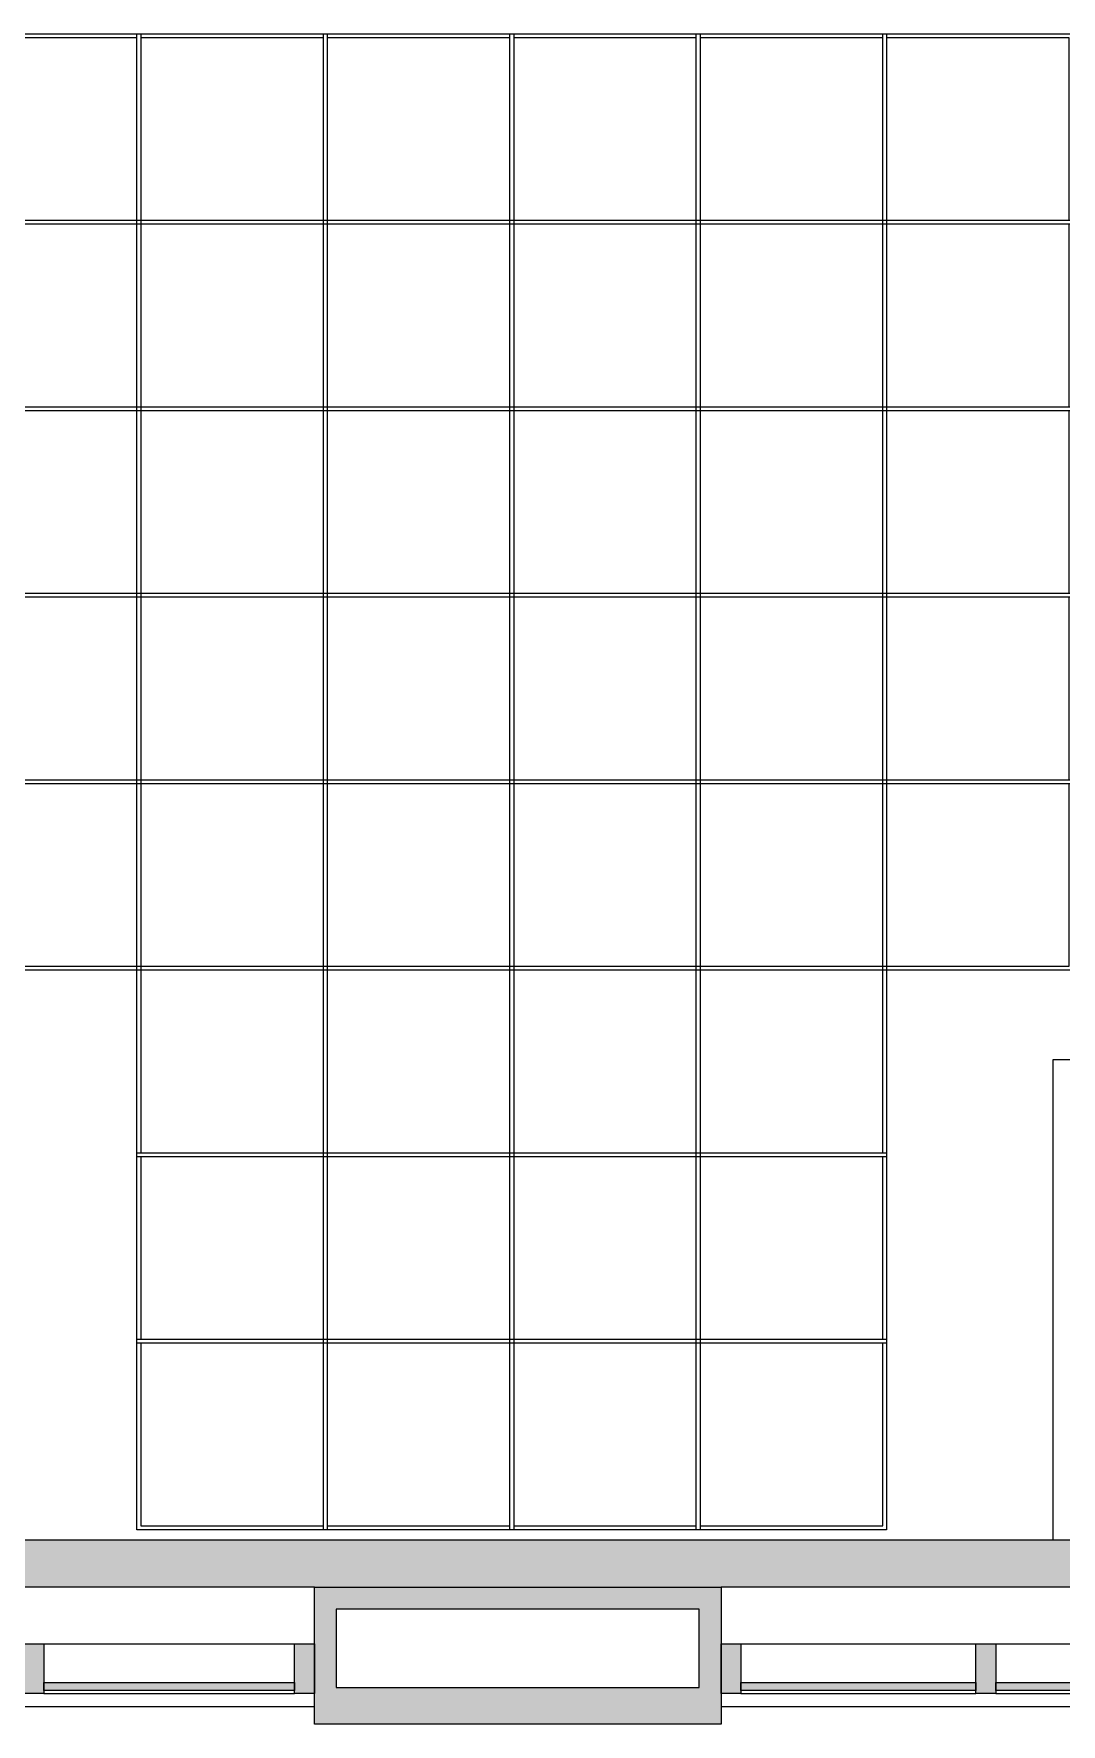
# Model space of a CAD drawing. Header units: inches. Extents: x 45807 to 46964, y -37659 to -36666.
# Drawn here: x 46128.4 to 46257.9, y -37658.8 to -37445.8 of the extents above; entities that cross this region are included whole.
import ezdxf

# ---------------------------------------------------------------- set-up
doc = ezdxf.new("R2010")
doc.units = ezdxf.units.IN
doc.header["$MEASUREMENT"] = 0
for name, color, linetype, lineweight in [('A-CLNG', 13, 'Continuous', 13), ('A-CLNG-PATT', 13, 'Continuous', 13), ('A-GENM', 13, 'Continuous', 9), ('A-GLAZ-CURT', 52, 'Continuous', 13), ('A-GLAZ-CWMG', 51, 'Continuous', 13), ('A-WALL', 113, 'Continuous', 13), ('A-WALL-PATT', 111, 'Continuous', 13), ('I-WALL', 2, 'Continuous', 13)]:
    doc.layers.add(name, color=color, linetype=linetype, lineweight=lineweight)

# ---------------------------------------------------------------- blocks, each defined once
blk = doc.blocks.new('Rectangular Mullion - 2_5_ x 5_ rectangular 2-4798530-FIRST FLOOR RCP')
at = {"layer": 'A-GLAZ-CWMG', "lineweight": 9}
blk.add_hatch(color=7, dxfattribs=at).paths.add_polyline_path([(0, 2.13), (0, -4.12), (-2.5, -4.12), (-2.5, 2.13)], flags=0)
at = {"layer": 'A-GLAZ-CWMG', "color": 8, "lineweight": 20}
for p, q in [((0, 2.13), (-2.5, 2.13)), ((-2.5, 2.13), (-2.5, -4.12)), ((0, -4.12), (0, 2.13)), ((-2.5, -4.12), (0, -4.12))]:
    blk.add_line(p, q, dxfattribs=at)
blk = doc.blocks.new('Rectangular Mullion - 2_5_ x 5_ rectangular 2-4799325-FIRST FLOOR RCP')
at = {"layer": 'A-GLAZ-CWMG', "lineweight": 9}
for p, q in [((46009.68, -37648.72), (46041.31, -37648.72)), ((46009.68, -37654.97), (46041.31, -37654.97))]:
    blk.add_line(p, q, dxfattribs=at)
blk = doc.blocks.new('System Panel - Glazed-4799329-FIRST FLOOR RCP')
at = {"layer": 'A-GLAZ-CURT', "lineweight": 9}
blk.add_hatch(color=7, dxfattribs=at).paths.add_polyline_path([(14.81, -1.75), (14.81, -0.75), (-14.81, -0.75), (-14.81, -1.75), (14.38, -1.75)], flags=0)
at = {"layer": 'A-GLAZ-CURT', "color": 8, "lineweight": 20}
for p, q in [((-14.81, -1.75), (-14.81, -0.75)), ((-14.81, -0.75), (14.81, -0.75)), ((14.81, -1.75), (-14.81, -1.75)), ((14.81, -0.75), (14.81, -1.75))]:
    blk.add_line(p, q, dxfattribs=at)
blk = doc.blocks.new('Rectangular Mullion - 2_5_ x 5_ rectangular 2-4798535-FIRST FLOOR RCP')
at = {"layer": 'A-GLAZ-CWMG', "lineweight": 9}
blk.add_hatch(color=7, dxfattribs=at).paths.add_polyline_path([(-2.5, 2.13), (-2.5, -4.12), (0, -4.12), (0, 2.13)], flags=0)
at = {"layer": 'A-GLAZ-CWMG', "color": 8, "lineweight": 20}
for p, q in [((-2.5, 2.13), (0, 2.13)), ((-2.5, -4.12), (-2.5, 2.13)), ((0, 2.13), (0, -4.12)), ((0, -4.12), (-2.5, -4.12))]:
    blk.add_line(p, q, dxfattribs=at)
blk = doc.blocks.new('System Panel - Glazed-4799330-FIRST FLOOR RCP')
at = {"layer": 'A-GLAZ-CURT', "lineweight": 9}
blk.add_hatch(color=7, dxfattribs=at).paths.add_polyline_path([(-15.81, -1.75), (15.81, -1.75), (15.81, -0.75), (-15.81, -0.75)], flags=0)
at = {"layer": 'A-GLAZ-CURT', "color": 8, "lineweight": 20}
for p, q in [((-15.81, -1.75), (-15.81, -0.75)), ((-15.81, -0.75), (15.81, -0.75)), ((15.81, -1.75), (-15.81, -1.75)), ((15.81, -0.75), (15.81, -1.75))]:
    blk.add_line(p, q, dxfattribs=at)
blk = doc.blocks.new('Rectangular Mullion - 2_5_ x 5_ rectangular 2-4799327-FIRST FLOOR RCP')
at = {"layer": 'A-GLAZ-CWMG', "lineweight": 9}
for p, q in [((45977.56, -37648.72), (46007.18, -37648.72)), ((45977.56, -37654.97), (46007.18, -37654.97))]:
    blk.add_line(p, q, dxfattribs=at)
blk = doc.blocks.new('Rectangular Mullion - 2_5_ x 5_ rectangular 2-4799328-FIRST FLOOR RCP')
at = {"layer": 'A-GLAZ-CWMG', "lineweight": 9}
blk.add_hatch(color=7, dxfattribs=at).paths.add_polyline_path([(0.25, 2.13), (0.25, -4.12), (-2.25, -4.12), (-2.25, 2.13)], flags=0)
at = {"layer": 'A-GLAZ-CWMG', "color": 8, "lineweight": 20}
for p, q in [((0.25, 2.13), (-2.25, 2.13)), ((-2.25, 2.13), (-2.25, -4.12)), ((0.25, -4.12), (0.25, 2.13)), ((-2.25, -4.12), (0.25, -4.12))]:
    blk.add_line(p, q, dxfattribs=at)
blk = doc.blocks.new('ceiling grid1286 - ceiling grid-5456756-FIRST FLOOR RCP')
at = {"layer": 'A-GENM'}
for p, q in [((46188.43, -37469.85), (46188.43, -37445.85)), ((46188.43, -37445.85), (46212.43, -37445.85)), ((46211.93, -37446.35), (46188.93, -37446.35)), ((46188.93, -37446.35), (46188.93, -37469.35)), ((46211.93, -37469.35), (46211.93, -37446.35)), ((46212.43, -37445.85), (46212.43, -37469.85)), ((46212.43, -37469.85), (46188.43, -37469.85)), ((46188.93, -37469.35), (46211.93, -37469.35))]:
    blk.add_line(p, q, dxfattribs=at)
blk = doc.blocks.new('ceiling grid1287 - ceiling grid-5456776-FIRST FLOOR RCP')
at = {"layer": 'A-GENM'}
for p, q in [((46211.93, -37469.85), (46211.93, -37445.85)), ((46211.93, -37445.85), (46235.93, -37445.85)), ((46235.43, -37446.35), (46212.43, -37446.35)), ((46212.43, -37446.35), (46212.43, -37469.35)), ((46235.43, -37469.35), (46235.43, -37446.35)), ((46235.93, -37445.85), (46235.93, -37469.85)), ((46235.93, -37469.85), (46211.93, -37469.85)), ((46212.43, -37469.35), (46235.43, -37469.35))]:
    blk.add_line(p, q, dxfattribs=at)
blk = doc.blocks.new('ceiling grid1288 - ceiling grid-5456796-FIRST FLOOR RCP')
at = {"layer": 'A-GENM'}
for p, q in [((46188.43, -37493.35), (46188.43, -37469.35)), ((46188.43, -37469.35), (46212.43, -37469.35)), ((46211.93, -37469.85), (46188.93, -37469.85)), ((46188.93, -37469.85), (46188.93, -37492.85)), ((46211.93, -37492.85), (46211.93, -37469.85)), ((46212.43, -37469.35), (46212.43, -37493.35)), ((46212.43, -37493.35), (46188.43, -37493.35)), ((46188.93, -37492.85), (46211.93, -37492.85))]:
    blk.add_line(p, q, dxfattribs=at)
blk = doc.blocks.new('ceiling grid1289 - ceiling grid-5456816-FIRST FLOOR RCP')
at = {"layer": 'A-GENM'}
for p, q in [((46211.93, -37493.35), (46211.93, -37469.35)), ((46211.93, -37469.35), (46235.93, -37469.35)), ((46235.43, -37469.85), (46212.43, -37469.85)), ((46212.43, -37469.85), (46212.43, -37492.85)), ((46235.43, -37492.85), (46235.43, -37469.85)), ((46235.93, -37469.35), (46235.93, -37493.35)), ((46235.93, -37493.35), (46211.93, -37493.35)), ((46212.43, -37492.85), (46235.43, -37492.85))]:
    blk.add_line(p, q, dxfattribs=at)
blk = doc.blocks.new('ceiling grid1290 - ceiling grid-5456836-FIRST FLOOR RCP')
at = {"layer": 'A-GENM'}
for p, q in [((46188.43, -37516.85), (46188.43, -37492.85)), ((46188.43, -37492.85), (46212.43, -37492.85)), ((46211.93, -37493.35), (46188.93, -37493.35)), ((46188.93, -37493.35), (46188.93, -37516.35)), ((46211.93, -37516.35), (46211.93, -37493.35)), ((46212.43, -37492.85), (46212.43, -37516.85)), ((46212.43, -37516.85), (46188.43, -37516.85)), ((46188.93, -37516.35), (46211.93, -37516.35))]:
    blk.add_line(p, q, dxfattribs=at)
blk = doc.blocks.new('ceiling grid1291 - ceiling grid-5456856-FIRST FLOOR RCP')
at = {"layer": 'A-GENM'}
for p, q in [((46211.93, -37516.85), (46211.93, -37492.85)), ((46211.93, -37492.85), (46235.93, -37492.85)), ((46235.43, -37493.35), (46212.43, -37493.35)), ((46212.43, -37493.35), (46212.43, -37516.35)), ((46235.43, -37516.35), (46235.43, -37493.35)), ((46235.93, -37492.85), (46235.93, -37516.85)), ((46235.93, -37516.85), (46211.93, -37516.85)), ((46212.43, -37516.35), (46235.43, -37516.35))]:
    blk.add_line(p, q, dxfattribs=at)
blk = doc.blocks.new('ceiling grid1292 - ceiling grid-5456876-FIRST FLOOR RCP')
at = {"layer": 'A-GENM'}
for p, q in [((46188.43, -37540.35), (46188.43, -37516.35)), ((46188.43, -37516.35), (46212.43, -37516.35)), ((46211.93, -37516.85), (46188.93, -37516.85)), ((46188.93, -37516.85), (46188.93, -37539.85)), ((46211.93, -37539.85), (46211.93, -37516.85)), ((46212.43, -37516.35), (46212.43, -37540.35)), ((46212.43, -37540.35), (46188.43, -37540.35)), ((46188.93, -37539.85), (46211.93, -37539.85))]:
    blk.add_line(p, q, dxfattribs=at)
blk = doc.blocks.new('ceiling grid1293 - ceiling grid-5456896-FIRST FLOOR RCP')
at = {"layer": 'A-GENM'}
for p, q in [((46211.93, -37540.35), (46211.93, -37516.35)), ((46211.93, -37516.35), (46235.93, -37516.35)), ((46235.43, -37516.85), (46212.43, -37516.85)), ((46212.43, -37516.85), (46212.43, -37539.85)), ((46235.43, -37539.85), (46235.43, -37516.85)), ((46235.93, -37516.35), (46235.93, -37540.35)), ((46235.93, -37540.35), (46211.93, -37540.35)), ((46212.43, -37539.85), (46235.43, -37539.85))]:
    blk.add_line(p, q, dxfattribs=at)
blk = doc.blocks.new('ceiling grid1294 - ceiling grid-5456916-FIRST FLOOR RCP')
at = {"layer": 'A-GENM'}
for p, q in [((46188.43, -37563.85), (46188.43, -37539.85)), ((46188.43, -37539.85), (46212.43, -37539.85)), ((46211.93, -37540.35), (46188.93, -37540.35)), ((46188.93, -37540.35), (46188.93, -37563.35)), ((46211.93, -37563.35), (46211.93, -37540.35)), ((46212.43, -37539.85), (46212.43, -37563.85)), ((46212.43, -37563.85), (46188.43, -37563.85)), ((46188.93, -37563.35), (46211.93, -37563.35))]:
    blk.add_line(p, q, dxfattribs=at)
blk = doc.blocks.new('ceiling grid1295 - ceiling grid-5456936-FIRST FLOOR RCP')
at = {"layer": 'A-GENM'}
for p, q in [((46211.93, -37563.85), (46211.93, -37539.85)), ((46211.93, -37539.85), (46235.93, -37539.85)), ((46235.43, -37540.35), (46212.43, -37540.35)), ((46212.43, -37540.35), (46212.43, -37563.35)), ((46235.43, -37563.35), (46235.43, -37540.35)), ((46235.93, -37539.85), (46235.93, -37563.85)), ((46235.93, -37563.85), (46211.93, -37563.85)), ((46212.43, -37563.35), (46235.43, -37563.35))]:
    blk.add_line(p, q, dxfattribs=at)
blk = doc.blocks.new('ceiling grid1296 - ceiling grid-5456956-FIRST FLOOR RCP')
at = {"layer": 'A-GENM'}
for p, q in [((46117.93, -37469.85), (46117.93, -37445.85)), ((46117.93, -37445.85), (46141.93, -37445.85)), ((46141.43, -37446.35), (46118.43, -37446.35)), ((46118.43, -37446.35), (46118.43, -37469.35)), ((46141.43, -37469.35), (46141.43, -37446.35)), ((46141.93, -37445.85), (46141.93, -37469.85)), ((46141.93, -37469.85), (46117.93, -37469.85)), ((46118.43, -37469.35), (46141.43, -37469.35))]:
    blk.add_line(p, q, dxfattribs=at)
blk = doc.blocks.new('ceiling grid1297 - ceiling grid-5456976-FIRST FLOOR RCP')
at = {"layer": 'A-GENM'}
for p, q in [((46141.43, -37469.85), (46141.43, -37445.85)), ((46141.43, -37445.85), (46165.43, -37445.85)), ((46164.93, -37446.35), (46141.93, -37446.35)), ((46141.93, -37446.35), (46141.93, -37469.35)), ((46164.93, -37469.35), (46164.93, -37446.35)), ((46165.43, -37445.85), (46165.43, -37469.85)), ((46165.43, -37469.85), (46141.43, -37469.85)), ((46141.93, -37469.35), (46164.93, -37469.35))]:
    blk.add_line(p, q, dxfattribs=at)
blk = doc.blocks.new('ceiling grid1298 - ceiling grid-5456996-FIRST FLOOR RCP')
at = {"layer": 'A-GENM'}
for p, q in [((46164.93, -37469.85), (46164.93, -37445.85)), ((46164.93, -37445.85), (46188.93, -37445.85)), ((46188.43, -37446.35), (46165.43, -37446.35)), ((46165.43, -37446.35), (46165.43, -37469.35)), ((46188.43, -37469.35), (46188.43, -37446.35)), ((46188.93, -37445.85), (46188.93, -37469.85)), ((46188.93, -37469.85), (46164.93, -37469.85)), ((46165.43, -37469.35), (46188.43, -37469.35))]:
    blk.add_line(p, q, dxfattribs=at)
blk = doc.blocks.new('ceiling grid1299 - ceiling grid-5457016-FIRST FLOOR RCP')
at = {"layer": 'A-GENM'}
for p, q in [((46117.93, -37516.85), (46117.93, -37492.85)), ((46117.93, -37492.85), (46141.93, -37492.85)), ((46141.43, -37493.35), (46118.43, -37493.35)), ((46118.43, -37493.35), (46118.43, -37516.35)), ((46141.43, -37516.35), (46141.43, -37493.35)), ((46141.93, -37492.85), (46141.93, -37516.85)), ((46141.93, -37516.85), (46117.93, -37516.85)), ((46118.43, -37516.35), (46141.43, -37516.35))]:
    blk.add_line(p, q, dxfattribs=at)
blk = doc.blocks.new('ceiling grid1300 - ceiling grid-5457036-FIRST FLOOR RCP')
at = {"layer": 'A-GENM'}
for p, q in [((46141.43, -37516.85), (46141.43, -37492.85)), ((46141.43, -37492.85), (46165.43, -37492.85)), ((46164.93, -37493.35), (46141.93, -37493.35)), ((46141.93, -37493.35), (46141.93, -37516.35)), ((46164.93, -37516.35), (46164.93, -37493.35)), ((46165.43, -37492.85), (46165.43, -37516.85)), ((46165.43, -37516.85), (46141.43, -37516.85)), ((46141.93, -37516.35), (46164.93, -37516.35))]:
    blk.add_line(p, q, dxfattribs=at)
blk = doc.blocks.new('ceiling grid1301 - ceiling grid-5457056-FIRST FLOOR RCP')
at = {"layer": 'A-GENM'}
for p, q in [((46164.93, -37516.85), (46164.93, -37492.85)), ((46164.93, -37492.85), (46188.93, -37492.85)), ((46188.43, -37493.35), (46165.43, -37493.35)), ((46165.43, -37493.35), (46165.43, -37516.35)), ((46188.43, -37516.35), (46188.43, -37493.35)), ((46188.93, -37492.85), (46188.93, -37516.85)), ((46188.93, -37516.85), (46164.93, -37516.85)), ((46165.43, -37516.35), (46188.43, -37516.35))]:
    blk.add_line(p, q, dxfattribs=at)
blk = doc.blocks.new('ceiling grid1302 - ceiling grid-5457076-FIRST FLOOR RCP')
at = {"layer": 'A-GENM'}
for p, q in [((46117.93, -37493.35), (46117.93, -37469.35)), ((46117.93, -37469.35), (46141.93, -37469.35)), ((46141.43, -37469.85), (46118.43, -37469.85)), ((46118.43, -37469.85), (46118.43, -37492.85)), ((46141.43, -37492.85), (46141.43, -37469.85)), ((46141.93, -37469.35), (46141.93, -37493.35)), ((46141.93, -37493.35), (46117.93, -37493.35)), ((46118.43, -37492.85), (46141.43, -37492.85))]:
    blk.add_line(p, q, dxfattribs=at)
blk = doc.blocks.new('ceiling grid1303 - ceiling grid-5457096-FIRST FLOOR RCP')
at = {"layer": 'A-GENM'}
for p, q in [((46141.43, -37493.35), (46141.43, -37469.35)), ((46141.43, -37469.35), (46165.43, -37469.35)), ((46164.93, -37469.85), (46141.93, -37469.85)), ((46141.93, -37469.85), (46141.93, -37492.85)), ((46164.93, -37492.85), (46164.93, -37469.85)), ((46165.43, -37469.35), (46165.43, -37493.35)), ((46165.43, -37493.35), (46141.43, -37493.35)), ((46141.93, -37492.85), (46164.93, -37492.85))]:
    blk.add_line(p, q, dxfattribs=at)
blk = doc.blocks.new('ceiling grid1305 - ceiling grid-5457136-FIRST FLOOR RCP')
at = {"layer": 'A-GENM'}
for p, q in [((46117.93, -37563.85), (46117.93, -37539.85)), ((46117.93, -37539.85), (46141.93, -37539.85)), ((46141.43, -37540.35), (46118.43, -37540.35)), ((46118.43, -37540.35), (46118.43, -37563.35)), ((46141.43, -37563.35), (46141.43, -37540.35)), ((46141.93, -37539.85), (46141.93, -37563.85)), ((46141.93, -37563.85), (46117.93, -37563.85)), ((46118.43, -37563.35), (46141.43, -37563.35))]:
    blk.add_line(p, q, dxfattribs=at)
blk = doc.blocks.new('ceiling grid1306 - ceiling grid-5457156-FIRST FLOOR RCP')
at = {"layer": 'A-GENM'}
for p, q in [((46141.43, -37563.85), (46141.43, -37539.85)), ((46141.43, -37539.85), (46165.43, -37539.85)), ((46164.93, -37540.35), (46141.93, -37540.35)), ((46141.93, -37540.35), (46141.93, -37563.35)), ((46164.93, -37563.35), (46164.93, -37540.35)), ((46165.43, -37539.85), (46165.43, -37563.85)), ((46165.43, -37563.85), (46141.43, -37563.85)), ((46141.93, -37563.35), (46164.93, -37563.35))]:
    blk.add_line(p, q, dxfattribs=at)
blk = doc.blocks.new('ceiling grid1307 - ceiling grid-5457176-FIRST FLOOR RCP')
at = {"layer": 'A-GENM'}
for p, q in [((46164.93, -37563.85), (46164.93, -37539.85)), ((46164.93, -37539.85), (46188.93, -37539.85)), ((46188.43, -37540.35), (46165.43, -37540.35)), ((46165.43, -37540.35), (46165.43, -37563.35)), ((46188.43, -37563.35), (46188.43, -37540.35)), ((46188.93, -37539.85), (46188.93, -37563.85)), ((46188.93, -37563.85), (46164.93, -37563.85)), ((46165.43, -37563.35), (46188.43, -37563.35))]:
    blk.add_line(p, q, dxfattribs=at)
blk = doc.blocks.new('ceiling grid1308 - ceiling grid-5457196-FIRST FLOOR RCP')
at = {"layer": 'A-GENM'}
for p, q in [((46117.93, -37540.35), (46117.93, -37516.35)), ((46117.93, -37516.35), (46141.93, -37516.35)), ((46141.43, -37516.85), (46118.43, -37516.85)), ((46118.43, -37516.85), (46118.43, -37539.85)), ((46141.43, -37539.85), (46141.43, -37516.85)), ((46141.93, -37516.35), (46141.93, -37540.35)), ((46141.93, -37540.35), (46117.93, -37540.35)), ((46118.43, -37539.85), (46141.43, -37539.85))]:
    blk.add_line(p, q, dxfattribs=at)
blk = doc.blocks.new('ceiling grid1309 - ceiling grid-5457216-FIRST FLOOR RCP')
at = {"layer": 'A-GENM'}
for p, q in [((46141.43, -37540.35), (46141.43, -37516.35)), ((46141.43, -37516.35), (46165.43, -37516.35)), ((46164.93, -37516.85), (46141.93, -37516.85)), ((46141.93, -37516.85), (46141.93, -37539.85)), ((46164.93, -37539.85), (46164.93, -37516.85)), ((46165.43, -37516.35), (46165.43, -37540.35)), ((46165.43, -37540.35), (46141.43, -37540.35)), ((46141.93, -37539.85), (46164.93, -37539.85))]:
    blk.add_line(p, q, dxfattribs=at)
blk = doc.blocks.new('ceiling grid1311 - ceiling grid-5457256-FIRST FLOOR RCP')
at = {"layer": 'A-GENM'}
for p, q in [((46235.43, -37469.85), (46235.43, -37445.85)), ((46235.43, -37445.85), (46259.43, -37445.85)), ((46258.93, -37446.35), (46235.93, -37446.35)), ((46235.93, -37446.35), (46235.93, -37469.35)), ((46258.93, -37469.35), (46258.93, -37446.35)), ((46259.43, -37445.85), (46259.43, -37469.85)), ((46259.43, -37469.85), (46235.43, -37469.85)), ((46235.93, -37469.35), (46258.93, -37469.35))]:
    blk.add_line(p, q, dxfattribs=at)
blk = doc.blocks.new('ceiling grid1312 - ceiling grid-5457276-FIRST FLOOR RCP')
at = {"layer": 'A-GENM'}
for p, q in [((46235.43, -37493.35), (46235.43, -37469.35)), ((46235.43, -37469.35), (46259.43, -37469.35)), ((46258.93, -37469.85), (46235.93, -37469.85)), ((46235.93, -37469.85), (46235.93, -37492.85)), ((46258.93, -37492.85), (46258.93, -37469.85)), ((46259.43, -37469.35), (46259.43, -37493.35)), ((46259.43, -37493.35), (46235.43, -37493.35)), ((46235.93, -37492.85), (46258.93, -37492.85))]:
    blk.add_line(p, q, dxfattribs=at)
blk = doc.blocks.new('ceiling grid1313 - ceiling grid-5457296-FIRST FLOOR RCP')
at = {"layer": 'A-GENM'}
for p, q in [((46235.43, -37516.85), (46235.43, -37492.85)), ((46235.43, -37492.85), (46259.43, -37492.85)), ((46258.93, -37493.35), (46235.93, -37493.35)), ((46235.93, -37493.35), (46235.93, -37516.35)), ((46258.93, -37516.35), (46258.93, -37493.35)), ((46259.43, -37492.85), (46259.43, -37516.85)), ((46259.43, -37516.85), (46235.43, -37516.85)), ((46235.93, -37516.35), (46258.93, -37516.35))]:
    blk.add_line(p, q, dxfattribs=at)
blk = doc.blocks.new('ceiling grid1314 - ceiling grid-5457316-FIRST FLOOR RCP')
at = {"layer": 'A-GENM'}
for p, q in [((46235.43, -37540.35), (46235.43, -37516.35)), ((46235.43, -37516.35), (46259.43, -37516.35)), ((46258.93, -37516.85), (46235.93, -37516.85)), ((46235.93, -37516.85), (46235.93, -37539.85)), ((46258.93, -37539.85), (46258.93, -37516.85)), ((46259.43, -37516.35), (46259.43, -37540.35)), ((46259.43, -37540.35), (46235.43, -37540.35)), ((46235.93, -37539.85), (46258.93, -37539.85))]:
    blk.add_line(p, q, dxfattribs=at)
blk = doc.blocks.new('ceiling grid1315 - ceiling grid-5457336-FIRST FLOOR RCP')
at = {"layer": 'A-GENM'}
for p, q in [((46235.43, -37563.85), (46235.43, -37539.85)), ((46235.43, -37539.85), (46259.43, -37539.85)), ((46258.93, -37540.35), (46235.93, -37540.35)), ((46235.93, -37540.35), (46235.93, -37563.35)), ((46258.93, -37563.35), (46258.93, -37540.35)), ((46259.43, -37539.85), (46259.43, -37563.85)), ((46259.43, -37563.85), (46235.43, -37563.85)), ((46235.93, -37563.35), (46258.93, -37563.35))]:
    blk.add_line(p, q, dxfattribs=at)
blk = doc.blocks.new('ceiling grid1316 - ceiling grid-5457356-FIRST FLOOR RCP')
at = {"layer": 'A-GENM'}
for p, q in [((46188.43, -37587.35), (46188.43, -37563.35)), ((46188.43, -37563.35), (46212.43, -37563.35)), ((46211.93, -37563.85), (46188.93, -37563.85)), ((46188.93, -37563.85), (46188.93, -37586.85)), ((46211.93, -37586.85), (46211.93, -37563.85)), ((46212.43, -37563.35), (46212.43, -37587.35)), ((46212.43, -37587.35), (46188.43, -37587.35)), ((46188.93, -37586.85), (46211.93, -37586.85))]:
    blk.add_line(p, q, dxfattribs=at)
blk = doc.blocks.new('ceiling grid1317 - ceiling grid-5457376-FIRST FLOOR RCP')
at = {"layer": 'A-GENM'}
for p, q in [((46211.93, -37587.35), (46211.93, -37563.35)), ((46211.93, -37563.35), (46235.93, -37563.35)), ((46235.43, -37563.85), (46212.43, -37563.85)), ((46212.43, -37563.85), (46212.43, -37586.85)), ((46235.43, -37586.85), (46235.43, -37563.85)), ((46235.93, -37563.35), (46235.93, -37587.35)), ((46235.93, -37587.35), (46211.93, -37587.35)), ((46212.43, -37586.85), (46235.43, -37586.85))]:
    blk.add_line(p, q, dxfattribs=at)
blk = doc.blocks.new('ceiling grid1318 - ceiling grid-5457396-FIRST FLOOR RCP')
at = {"layer": 'A-GENM'}
for p, q in [((46188.43, -37610.85), (46188.43, -37586.85)), ((46188.43, -37586.85), (46212.43, -37586.85)), ((46211.93, -37587.35), (46188.93, -37587.35)), ((46188.93, -37587.35), (46188.93, -37610.35)), ((46211.93, -37610.35), (46211.93, -37587.35)), ((46212.43, -37586.85), (46212.43, -37610.85)), ((46212.43, -37610.85), (46188.43, -37610.85)), ((46188.93, -37610.35), (46211.93, -37610.35))]:
    blk.add_line(p, q, dxfattribs=at)
blk = doc.blocks.new('ceiling grid1319 - ceiling grid-5457416-FIRST FLOOR RCP')
at = {"layer": 'A-GENM'}
for p, q in [((46211.93, -37610.85), (46211.93, -37586.85)), ((46211.93, -37586.85), (46235.93, -37586.85)), ((46235.43, -37587.35), (46212.43, -37587.35)), ((46212.43, -37587.35), (46212.43, -37610.35)), ((46235.43, -37610.35), (46235.43, -37587.35)), ((46235.93, -37586.85), (46235.93, -37610.85)), ((46235.93, -37610.85), (46211.93, -37610.85)), ((46212.43, -37610.35), (46235.43, -37610.35))]:
    blk.add_line(p, q, dxfattribs=at)
blk = doc.blocks.new('ceiling grid1321 - ceiling grid-5457456-FIRST FLOOR RCP')
at = {"layer": 'A-GENM'}
for p, q in [((46141.43, -37610.85), (46141.43, -37586.85)), ((46141.43, -37586.85), (46165.43, -37586.85)), ((46164.93, -37587.35), (46141.93, -37587.35)), ((46141.93, -37587.35), (46141.93, -37610.35)), ((46164.93, -37610.35), (46164.93, -37587.35)), ((46165.43, -37586.85), (46165.43, -37610.85)), ((46165.43, -37610.85), (46141.43, -37610.85)), ((46141.93, -37610.35), (46164.93, -37610.35))]:
    blk.add_line(p, q, dxfattribs=at)
blk = doc.blocks.new('ceiling grid1322 - ceiling grid-5457476-FIRST FLOOR RCP')
at = {"layer": 'A-GENM'}
for p, q in [((46164.93, -37610.85), (46164.93, -37586.85)), ((46164.93, -37586.85), (46188.93, -37586.85)), ((46188.43, -37587.35), (46165.43, -37587.35)), ((46165.43, -37587.35), (46165.43, -37610.35)), ((46188.43, -37610.35), (46188.43, -37587.35)), ((46188.93, -37586.85), (46188.93, -37610.85)), ((46188.93, -37610.85), (46164.93, -37610.85)), ((46165.43, -37610.35), (46188.43, -37610.35))]:
    blk.add_line(p, q, dxfattribs=at)
blk = doc.blocks.new('ceiling grid1324 - ceiling grid-5457516-FIRST FLOOR RCP')
at = {"layer": 'A-GENM'}
for p, q in [((46141.43, -37587.35), (46141.43, -37563.35)), ((46141.43, -37563.35), (46165.43, -37563.35)), ((46164.93, -37563.85), (46141.93, -37563.85)), ((46141.93, -37563.85), (46141.93, -37586.85)), ((46164.93, -37586.85), (46164.93, -37563.85)), ((46165.43, -37563.35), (46165.43, -37587.35)), ((46165.43, -37587.35), (46141.43, -37587.35)), ((46141.93, -37586.85), (46164.93, -37586.85))]:
    blk.add_line(p, q, dxfattribs=at)
blk = doc.blocks.new('ceiling grid1326 - ceiling grid-5457556-FIRST FLOOR RCP')
at = {"layer": 'A-GENM'}
for p, q in [((46188.43, -37634.35), (46188.43, -37610.35)), ((46188.43, -37610.35), (46212.43, -37610.35)), ((46211.93, -37610.85), (46188.93, -37610.85)), ((46188.93, -37610.85), (46188.93, -37633.85)), ((46211.93, -37633.85), (46211.93, -37610.85)), ((46212.43, -37610.35), (46212.43, -37634.35)), ((46212.43, -37634.35), (46188.43, -37634.35)), ((46188.93, -37633.85), (46211.93, -37633.85))]:
    blk.add_line(p, q, dxfattribs=at)
blk = doc.blocks.new('ceiling grid1327 - ceiling grid-5457576-FIRST FLOOR RCP')
at = {"layer": 'A-GENM'}
for p, q in [((46211.93, -37634.35), (46211.93, -37610.35)), ((46211.93, -37610.35), (46235.93, -37610.35)), ((46235.43, -37610.85), (46212.43, -37610.85)), ((46212.43, -37610.85), (46212.43, -37633.85)), ((46235.43, -37633.85), (46235.43, -37610.85)), ((46235.93, -37610.35), (46235.93, -37634.35)), ((46235.93, -37634.35), (46211.93, -37634.35)), ((46212.43, -37633.85), (46235.43, -37633.85))]:
    blk.add_line(p, q, dxfattribs=at)
blk = doc.blocks.new('ceiling grid1329 - ceiling grid-5457616-FIRST FLOOR RCP')
at = {"layer": 'A-GENM'}
for p, q in [((46141.43, -37634.35), (46141.43, -37610.35)), ((46141.43, -37610.35), (46165.43, -37610.35)), ((46164.93, -37610.85), (46141.93, -37610.85)), ((46141.93, -37610.85), (46141.93, -37633.85)), ((46164.93, -37633.85), (46164.93, -37610.85)), ((46165.43, -37610.35), (46165.43, -37634.35)), ((46165.43, -37634.35), (46141.43, -37634.35)), ((46141.93, -37633.85), (46164.93, -37633.85))]:
    blk.add_line(p, q, dxfattribs=at)
blk = doc.blocks.new('ceiling grid1330 - ceiling grid-5457636-FIRST FLOOR RCP')
at = {"layer": 'A-GENM'}
for p, q in [((46164.93, -37634.35), (46164.93, -37610.35)), ((46164.93, -37610.35), (46188.93, -37610.35)), ((46188.43, -37610.85), (46165.43, -37610.85)), ((46165.43, -37610.85), (46165.43, -37633.85)), ((46188.43, -37633.85), (46188.43, -37610.85)), ((46188.93, -37610.35), (46188.93, -37634.35)), ((46188.93, -37634.35), (46164.93, -37634.35)), ((46165.43, -37633.85), (46188.43, -37633.85))]:
    blk.add_line(p, q, dxfattribs=at)

msp = doc.modelspace()

# ---------------------------------------------------------------- hatches: boundary and pattern name
at = {"layer": 'A-CLNG-PATT'}
h = msp.add_hatch(dxfattribs=at)
h.set_pattern_fill('FP_1', color=256, style=0, pattern_type=2)
h.set_pattern_definition([(0, (0, 0), (15.36, 3.84), [1.267, -10.253, 1.267, -10.253, -61.44]), (0, (0, 0), (15.36, 3.84), [-23.04, 1.267, -21.773, 1.267, -10.253, -26.88]), (0, (0, 0), (15.36, 3.84), [-57.6, 1.267, -6.413, 1.267, -17.933]), (120, (5.76, 1.92), (-11.00553755, 11.3821502), [1.267, -10.253, 1.267, -10.253, -61.44]), (120, (5.76, 1.92), (-11.00553755, 11.3821502), [-23.04, 1.267, -21.773, 1.267, -10.253, -26.88]), (120, (5.76, 1.92), (-11.00553755, 11.3821502), [-57.6, 1.267, -6.413, 1.267, -17.933]), (240, (7.68, 9.6), (-4.35446245, -15.2221502), [1.267, -10.253, 1.267, -10.253, -61.44]), (240, (7.68, 9.6), (-4.35446245, -15.2221502), [-23.04, 1.267, -21.773, 1.267, -10.253, -26.88]), (240, (7.68, 9.6), (-4.35446245, -15.2221502), [-57.6, 1.267, -6.413, 1.267, -17.933])])
h.paths.add_polyline_path([(46528.43, -37641.6), (46533.43, -37641.6), (46533.43, -37635.6), (46527.56, -37635.6), (46527.56, -37641.6)], flags=0)
h.paths.add_polyline_path([(46406.56, -37641.6), (46523.81, -37641.6), (46523.81, -37635.6), (46325.18, -37635.6), (46325.18, -37641.6), (46405.73, -37641.6)], flags=0)
h.paths.add_polyline_path([(45854.43, -37641.6), (46053.81, -37641.6), (46053.81, -37635.6), (45854.43, -37635.6), (45854.43, -37635.87)], flags=0)
h.paths.add_polyline_path([(45849.43, -37641.6), (45850.68, -37641.6), (45850.68, -37635.6), (45845.06, -37635.6), (45845.06, -37641.6), (45847.15, -37641.6)], flags=0)
h.paths.add_polyline_path([(46166.34, -37641.6), (46292.93, -37641.6), (46292.93, -37635.6), (46084.81, -37635.6), (46084.81, -37641.6), (46163.81, -37641.6)], flags=0)
at = {"layer": 'A-WALL-PATT', "lineweight": 9}
for points in [[(46215.06, -37644.35), (46215.06, -37641.6), (46163.81, -37641.6), (46163.81, -37644.35), (46213.68, -37644.35)], [(46166.56, -37654.22), (46166.56, -37644.35), (46163.81, -37644.35), (46163.81, -37654.22), (46166.34, -37654.22)], [(46212.31, -37654.22), (46215.06, -37654.22), (46215.06, -37644.35), (46212.31, -37644.35)], [(46215.06, -37658.85), (46215.06, -37654.22), (46163.81, -37654.22), (46163.81, -37658.85), (46166.34, -37658.85)]]:
    msp.add_hatch(color=7, dxfattribs=at).paths.add_polyline_path(points, flags=0)

# ---------------------------------------------------------------- linework, layer by layer
at = {"layer": 'A-CLNG'}
for p, q in [((46256.93, -37635.6), (46256.93, -37575.1)), ((46256.93, -37575.1), (46361.18, -37575.1)), ((46084.81, -37635.6), (46292.93, -37635.6))]:
    msp.add_line(p, q, dxfattribs=at)
at = {"layer": 'A-WALL', "lineweight": 9}
for p, q in [((46163.81, -37641.6), (46095.06, -37641.6)), ((46283.81, -37641.6), (46215.06, -37641.6)), ((46095.06, -37656.6), (46163.81, -37656.6)), ((46215.06, -37656.6), (46283.81, -37656.6))]:
    msp.add_line(p, q, dxfattribs=at)
at = {"layer": 'A-WALL', "color": 8, "lineweight": 20}
for p, q in [((46163.81, -37658.85), (46163.81, -37654.22)), ((46166.56, -37654.22), (46212.31, -37654.22)), ((46215.06, -37654.22), (46215.06, -37658.85)), ((46215.06, -37658.85), (46163.81, -37658.85))]:
    msp.add_line(p, q, dxfattribs=at)
at = {"layer": 'I-WALL', "color": 8, "lineweight": 20}
for p, q in [((46163.81, -37641.6), (46215.06, -37641.6)), ((46163.81, -37654.22), (46163.81, -37641.6)), ((46215.06, -37641.6), (46215.06, -37654.22)), ((46212.31, -37644.35), (46166.56, -37644.35)), ((46166.56, -37644.35), (46166.56, -37654.22)), ((46212.31, -37654.22), (46212.31, -37644.35))]:
    msp.add_line(p, q, dxfattribs=at)

# ---------------------------------------------------------------- block references
at = {"layer": 'A-GENM'}
for name in ['ceiling grid1296 - ceiling grid-5456956-FIRST FLOOR RCP', 'ceiling grid1297 - ceiling grid-5456976-FIRST FLOOR RCP', 'ceiling grid1298 - ceiling grid-5456996-FIRST FLOOR RCP', 'ceiling grid1286 - ceiling grid-5456756-FIRST FLOOR RCP', 'ceiling grid1287 - ceiling grid-5456776-FIRST FLOOR RCP', 'ceiling grid1311 - ceiling grid-5457256-FIRST FLOOR RCP', 'ceiling grid1302 - ceiling grid-5457076-FIRST FLOOR RCP', 'ceiling grid1303 - ceiling grid-5457096-FIRST FLOOR RCP', 'ceiling grid1288 - ceiling grid-5456796-FIRST FLOOR RCP', 'ceiling grid1289 - ceiling grid-5456816-FIRST FLOOR RCP', 'ceiling grid1312 - ceiling grid-5457276-FIRST FLOOR RCP', 'ceiling grid1299 - ceiling grid-5457016-FIRST FLOOR RCP', 'ceiling grid1300 - ceiling grid-5457036-FIRST FLOOR RCP', 'ceiling grid1301 - ceiling grid-5457056-FIRST FLOOR RCP', 'ceiling grid1290 - ceiling grid-5456836-FIRST FLOOR RCP', 'ceiling grid1291 - ceiling grid-5456856-FIRST FLOOR RCP', 'ceiling grid1313 - ceiling grid-5457296-FIRST FLOOR RCP', 'ceiling grid1308 - ceiling grid-5457196-FIRST FLOOR RCP', 'ceiling grid1309 - ceiling grid-5457216-FIRST FLOOR RCP', 'ceiling grid1292 - ceiling grid-5456876-FIRST FLOOR RCP', 'ceiling grid1293 - ceiling grid-5456896-FIRST FLOOR RCP', 'ceiling grid1314 - ceiling grid-5457316-FIRST FLOOR RCP', 'ceiling grid1305 - ceiling grid-5457136-FIRST FLOOR RCP', 'ceiling grid1306 - ceiling grid-5457156-FIRST FLOOR RCP', 'ceiling grid1307 - ceiling grid-5457176-FIRST FLOOR RCP', 'ceiling grid1294 - ceiling grid-5456916-FIRST FLOOR RCP', 'ceiling grid1295 - ceiling grid-5456936-FIRST FLOOR RCP', 'ceiling grid1315 - ceiling grid-5457336-FIRST FLOOR RCP', 'ceiling grid1324 - ceiling grid-5457516-FIRST FLOOR RCP', 'ceiling grid1316 - ceiling grid-5457356-FIRST FLOOR RCP', 'ceiling grid1317 - ceiling grid-5457376-FIRST FLOOR RCP', 'ceiling grid1321 - ceiling grid-5457456-FIRST FLOOR RCP', 'ceiling grid1322 - ceiling grid-5457476-FIRST FLOOR RCP', 'ceiling grid1318 - ceiling grid-5457396-FIRST FLOOR RCP', 'ceiling grid1319 - ceiling grid-5457416-FIRST FLOOR RCP', 'ceiling grid1329 - ceiling grid-5457616-FIRST FLOOR RCP', 'ceiling grid1330 - ceiling grid-5457636-FIRST FLOOR RCP', 'ceiling grid1326 - ceiling grid-5457556-FIRST FLOOR RCP', 'ceiling grid1327 - ceiling grid-5457576-FIRST FLOOR RCP']:
    msp.add_blockref(name, (0, 0), dxfattribs=at)
at = {"layer": 'A-GLAZ-CURT', "lineweight": 9}
for name, p in [('System Panel - Glazed-4799330-FIRST FLOOR RCP', (46145.5, -37652.85)), ('System Panel - Glazed-4799329-FIRST FLOOR RCP', (46232.37, -37652.85)), ('System Panel - Glazed-4799330-FIRST FLOOR RCP', (46265.5, -37652.85))]:
    msp.add_blockref(name, p, dxfattribs=at)
at = {"layer": 'A-GLAZ-CWMG', "lineweight": 9, "extrusion": (0, 0, -1), "rotation": 180}
for name, p in [('Rectangular Mullion - 2_5_ x 5_ rectangular 2-4799328-FIRST FLOOR RCP', (-46129.43, -37652.85)), ('Rectangular Mullion - 2_5_ x 5_ rectangular 2-4798530-FIRST FLOOR RCP', (-46163.81, -37652.85)), ('Rectangular Mullion - 2_5_ x 5_ rectangular 2-4799328-FIRST FLOOR RCP', (-46249.43, -37652.85))]:
    msp.add_blockref(name, p, dxfattribs=at)
at = {"layer": 'A-GLAZ-CWMG', "lineweight": 9}
for name, p in [('Rectangular Mullion - 2_5_ x 5_ rectangular 2-4799325-FIRST FLOOR RCP', (120, 0)), ('Rectangular Mullion - 2_5_ x 5_ rectangular 2-4799327-FIRST FLOOR RCP', (240, 0)), ('Rectangular Mullion - 2_5_ x 5_ rectangular 2-4799325-FIRST FLOOR RCP', (240, 0))]:
    msp.add_blockref(name, p, dxfattribs=at)
at = {"layer": 'A-GLAZ-CWMG', "lineweight": 9, "rotation": 180}
msp.add_blockref('Rectangular Mullion - 2_5_ x 5_ rectangular 2-4798535-FIRST FLOOR RCP', (46215.06, -37652.85), dxfattribs=at)

doc.saveas('drawing.dxf')
